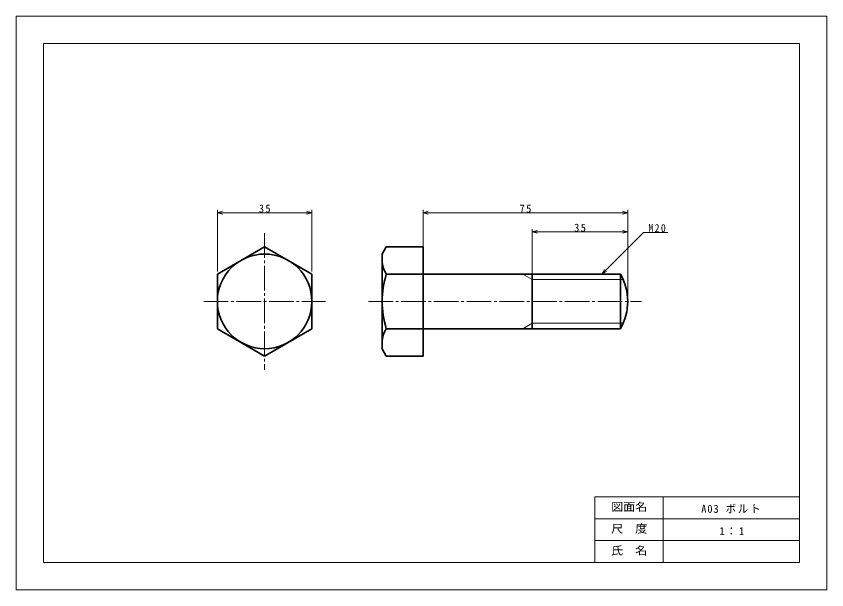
# Model space of a CAD drawing. Units: millimetres on the paper. Extents: x -148 to 148, y -105 to 105.
import ezdxf
from ezdxf.enums import TextEntityAlignment as Align

# ---------------------------------------------------------------- set-up
doc = ezdxf.new("R2010")
doc.units = ezdxf.units.MM
doc.linetypes.add('CHAIN2', pattern=[12, 9, -1, 1, -1])
for name, color, linetype, lineweight in [('0-0_中心線', 4, 'CHAIN2', 18), ('0-1_外形線', 7, 'Continuous', 35), ('0-2', 5, 'Continuous', 18), ('0-3_寸法', 1, 'Continuous', 18), ('0-F_表題', 5, 'Continuous', 18)]:
    doc.layers.add(name, color=color, linetype=linetype, lineweight=lineweight)
doc.styles.add('ＭＳ ゴシック', font='')
doc.styles.get('ＭＳ ゴシック').set_extended_font_data('MS Gothic')

msp = doc.modelspace()

# ---------------------------------------------------------------- linework, layer by layer
at = {"layer": '0-0_中心線'}
for p, q in [((-57.477, 25.589), (-57.477, -24.411)), ((-79.797, 0.589), (-35.156, 0.589)), ((-19.434, 0.589), (80.566, 0.589))]:
    msp.add_line(p, q, dxfattribs=at)
at = {"layer": '0-1_外形線'}
for p, q in [((-57.477, 20.589), (-74.797, 10.589)), ((-40.156, 10.589), (-57.477, 20.589)), ((-14.434, 17.91), (-12.887, 20.589)), ((-14.434, 17.91), (-14.434, -16.731)), ((-12.887, 20.589), (0.566, 20.589)), ((0.566, 20.589), (0.566, -19.411)), ((-74.797, 10.589), (-74.797, -9.411)), ((-40.156, -9.411), (-40.156, 10.589)), ((-12.887, 10.589), (0.566, 10.589)), ((0.566, 10.589), (72.887, 10.589)), ((40.566, 10.589), (40.566, -9.411)), ((72.887, 10.589), (72.887, -9.411)), ((-74.797, -9.411), (-57.477, -19.411)), ((-57.477, -19.411), (-40.156, -9.411)), ((-12.887, -9.411), (0.566, -9.411)), ((0.566, -9.411), (72.887, -9.411)), ((-14.434, -16.731), (-12.887, -19.411)), ((-12.887, -19.411), (0.566, -19.411))]:
    msp.add_line(p, q, dxfattribs=at)
msp.add_circle((-57.477, 0.589), 17.32, dxfattribs=at)
for centre, radius, start, end in [((-5.58, 15.589), 8.854, 180, 214.38425), ((18.66, 0.589), 33.094, 162.41205, 197.58795), ((55.566, 0.589), 20, 330, 30), ((-5.58, -14.411), 8.854, 145.61575, 180)]:
    msp.add_arc(centre, radius, start, end, dxfattribs=at)
at = {"layer": '0-2'}
for p, q in [((40.566, 8.589), (37.102, 10.589)), ((40.566, 8.589), (73.896, 8.589)), ((40.566, -7.411), (37.102, -9.411)), ((40.566, -7.411), (73.896, -7.411))]:
    msp.add_line(p, q, dxfattribs=at)
at = {"layer": '0-3_寸法'}
for p, q in [((-74.797, 34.063), (-74.797, 11.589)), ((-74.797, 33.063), (-72.865, 33.581)), ((-74.797, 33.063), (-40.156, 33.063)), ((-74.797, 33.063), (-72.865, 32.545)), ((-40.156, 33.063), (-42.088, 33.581)), ((-40.156, 33.063), (-42.088, 32.545)), ((-40.156, 34.063), (-40.156, 11.589)), ((0.566, 34.063), (0.566, 20.589)), ((0.566, 33.063), (2.498, 33.581)), ((0.566, 33.063), (75.566, 33.063)), ((0.566, 33.063), (2.498, 32.545)), ((75.566, 33.063), (73.634, 33.581)), ((75.566, 33.063), (73.634, 32.545)), ((75.566, 34.063), (75.566, 0.589)), ((40.566, 27.063), (40.566, 10.589)), ((75.566, 27.063), (75.566, 0.589)), ((40.566, 26.063), (42.498, 26.581)), ((40.566, 26.063), (75.566, 26.063)), ((40.566, 26.063), (42.498, 25.545)), ((66.053, 10.589), (81.321, 25.857)), ((75.566, 26.063), (73.634, 26.581)), ((75.566, 26.063), (73.634, 25.545)), ((81.321, 25.857), (90.265, 25.857)), ((66.053, 10.589), (67.053, 12.321)), ((66.053, 10.589), (67.785, 11.589))]:
    msp.add_line(p, q, dxfattribs=at)
at = {"layer": '0-F_表題'}
for p, q in [((-138.5, -95), (-138.5, 95)), ((63.5, -71), (63.5, -95)), ((138.5, -71), (63.5, -71)), ((88.5, -71), (88.5, -95)), ((138.5, -79), (63.5, -79)), ((138.5, -87), (63.5, -87)), ((138.5, -95), (-138.5, -95))]:
    msp.add_line(p, q, dxfattribs=at)
msp.add_lwpolyline([(-148.5, 105), (148.5, 105), (148.5, -105), (-148.5, -105)], close=True, dxfattribs=at)
msp.add_lwpolyline([(-138.5, 95), (138.5, 95), (138.5, -95)], dxfattribs=at)

# ---------------------------------------------------------------- texts
at = {"layer": '0-3_寸法', "color": 7, "char_height": 2.933, "attachment_point": 7, "style": 'ＭＳ ゴシック'}
for s, insert in [('\\T1.27;\\W0.95;35', (-59.602, 33.063)), ('\\T1.27;\\W0.95;75', (35.941, 33.063)), ('\\T1.27;\\W0.95;35', (55.941, 26.063)), ('\\T1.27;\\W0.9;M20', (83.149, 25.913))]:
    msp.add_mtext(s, dxfattribs=dict(at, insert=insert))
at = {"layer": '0-F_表題', "color": 7, "style": 'ＭＳ ゴシック', "width": 1.1}
for s, p in [('図面名', (69.5, -77)), ('尺\u3000度', (69.5, -85)), ('氏\u3000名', (69.5, -93))]:
    msp.add_text(s, height=2.933, dxfattribs=at).set_placement(p, align=Align.BOTTOM_LEFT)
at = {"layer": '0-F_表題', "color": 7, "char_height": 2.933, "attachment_point": 7, "style": 'ＭＳ ゴシック'}
for s, insert in [('\\T1.18;\\W0.95;A03\\~ボルト', (102.5, -77)), ('\\T1.19;1：1', (109.125, -85))]:
    msp.add_mtext(s, dxfattribs=dict(at, insert=insert))

doc.saveas('drawing.dxf')
